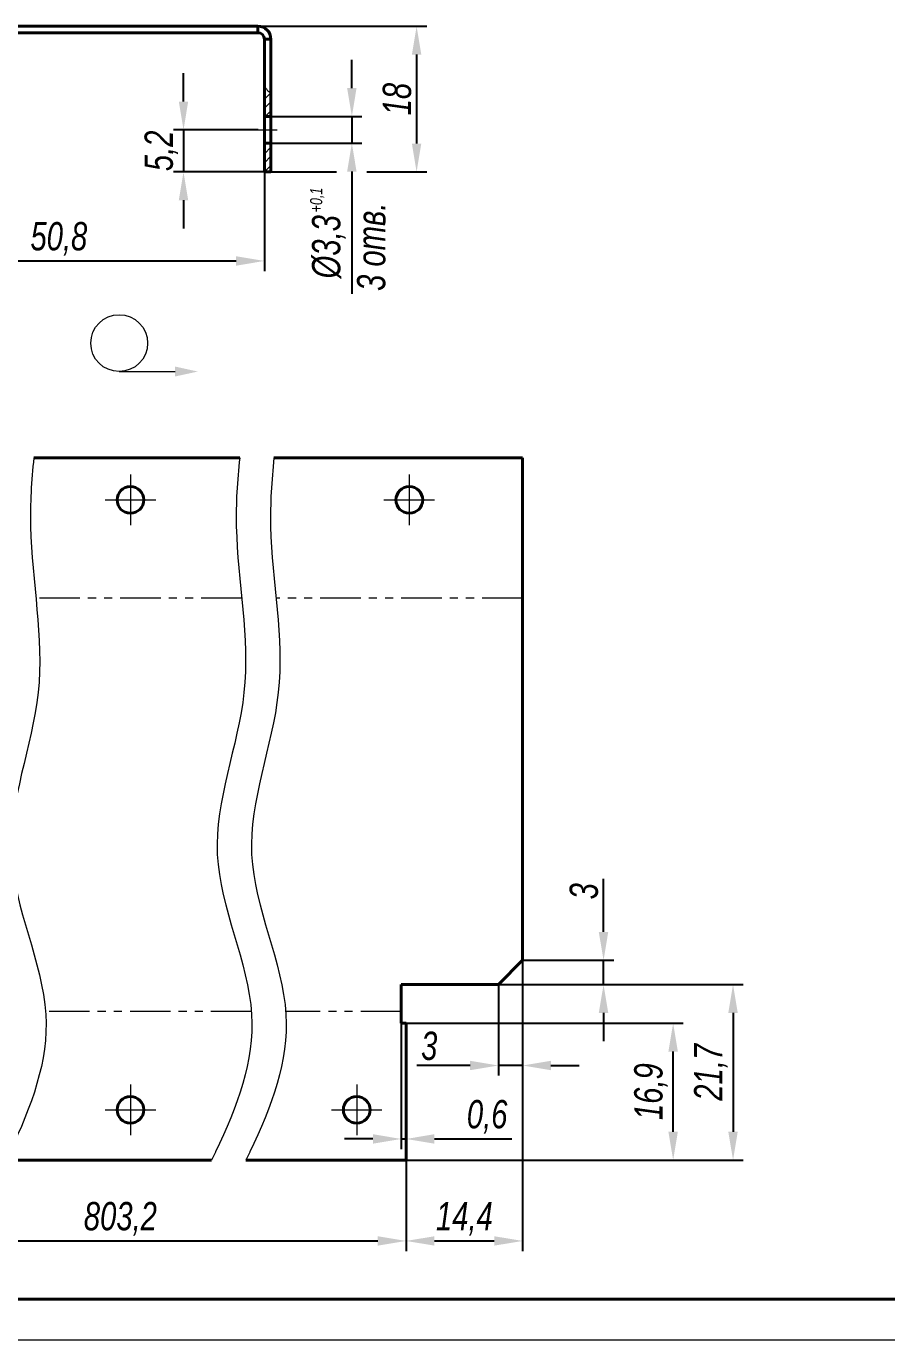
# Model space of a CAD drawing. Header units: millimetres. Extents: x 12064 to 35004, y -6103 to -2658.
# Drawn here: x 30354.3 to 30460.6, y -3146.6 to -2984.3 of the extents above; entities that cross this region are included whole.
import ezdxf

# ---------------------------------------------------------------- set-up
doc = ezdxf.new("R2010")
doc.units = ezdxf.units.MM
doc.linetypes.add('LT_03', pattern=[20.32, 12.7, -2.54, 2.54, -2.54])
doc.linetypes.add('LT_04', pattern=[20, 10, -2, 2, -2, 2, -2])
for name, color, linetype, lineweight in [('Layer_03', 1, 'Continuous', 13), ('Layer_04', 5, 'LT_04', 13), ('Layer_05', 7, 'Continuous', 40), ('Layer_06', 6, 'Continuous', 13), ('Layer_07', 7, 'Continuous', 40), ('Layer_10', 1, 'Continuous', 15), ('Layer_11', 6, 'Continuous', 15), ('Layer_12', 1, 'LT_03', 15)]:
    doc.layers.add(name, color=color, linetype=linetype, lineweight=lineweight)
doc.styles.add('Style_01', font='ARIALNI.TTF', dxfattribs={"width": 0.9, "height": 3.5})
doc.dimstyles.new('DimStyle_01', dxfattribs={"dimtxt": 3.5, "dimasz": 3.5, "dimexe": 1.25, "dimexo": 0, "dimtad": 1, "dimdec": 1, "dimtxsty": 'Style_01', "dimcen": 2.5, "dimazin": 3, "dimtfac": 1, "dimtdec": 1, "dimtmove": 0, "dimatfit": 3})
doc.dimstyles.new('DimStyle_02', dxfattribs={"dimtxt": 3.5, "dimasz": 3.5, "dimexe": 1.25, "dimexo": 0, "dimtad": 1, "dimdec": 1, "dimtxsty": 'Style_01', "dimcen": 0, "dimazin": 3, "dimtfac": 1, "dimtdec": 1, "dimtmove": 0, "dimatfit": 3})

# ---------------------------------------------------------------- blocks, each defined once
blk = doc.blocks.new('*D2282')
at = {"layer": 'Defpoints', "color": 0, "ltscale": 0.5}
for p in [(30383.68, -3002.26), (30332.88, -3003.26), (30383.68, -3013.26)]:
    blk.add_point(p, dxfattribs=at)
at = {"layer": 'Layer_10', "color": 0, "lineweight": -2, "ltscale": 0.5}
for p, q in [((30383.68, -3002.26), (30383.68, -3014.51)), ((30332.88, -3003.26), (30332.88, -3014.51)), ((30336.38, -3013.26), (30380.18, -3013.26))]:
    blk.add_line(p, q, dxfattribs=at)
at = {"layer": 'Layer_10', "color": 0, "ltscale": 0.5}
for points in [[(30336.38, -3012.68), (30336.38, -3013.85), (30332.88, -3013.26)], [(30380.18, -3012.68), (30380.18, -3013.85), (30383.68, -3013.26)]]:
    blk.add_solid(points, dxfattribs=at)
at = {"layer": 'Layer_10', "color": 0, "ltscale": 0.5, "insert": (30358.28, -3010.53), "char_height": 3.5, "attachment_point": 5, "style": 'Style_01'}
blk.add_mtext('50,8', dxfattribs=at)
blk = doc.blocks.new('*D2285')
at = {"layer": 'Defpoints', "color": 0, "ltscale": 0.5}
for p in [(30384.48, -2995.41), (30384.48, -2998.71), (30394.48, -2998.71)]:
    blk.add_point(p, dxfattribs=at)
at = {"layer": 'Layer_10', "color": 0, "lineweight": -2, "ltscale": 0.5}
for p, q in [((30394.48, -2991.91), (30394.48, -2988.41)), ((30384.48, -2995.41), (30395.73, -2995.41)), ((30394.48, -2995.41), (30394.48, -2998.71)), ((30384.48, -2998.71), (30395.73, -2998.71)), ((30394.48, -3002.21), (30394.48, -3017.32))]:
    blk.add_line(p, q, dxfattribs=at)
at = {"layer": 'Layer_10', "color": 0, "ltscale": 0.5}
for points in [[(30393.9, -2991.91), (30395.06, -2991.91), (30394.48, -2995.41)], [(30393.9, -3002.21), (30395.06, -3002.21), (30394.48, -2998.71)]]:
    blk.add_solid(points, dxfattribs=at)
at = {"layer": 'Layer_10', "color": 0, "ltscale": 0.5, "char_height": 3.5, "attachment_point": 5, "rotation": 90, "style": 'Style_01'}
for s, insert in [('3 отв.', (30396.89, -3011.51)), ('%%C3,3', (30391.63, -3011.51))]:
    blk.add_mtext(s, dxfattribs=dict(at, insert=insert))
blk = doc.blocks.new('*D2292')
at = {"layer": 'Defpoints', "color": 0, "ltscale": 0.5}
for p in [(30415.58, -3099.68), (30401.18, -3124.36), (30415.58, -3134.36)]:
    blk.add_point(p, dxfattribs=at)
at = {"layer": 'Layer_10', "color": 0, "lineweight": -2, "ltscale": 0.5}
for p, q in [((30415.58, -3099.68), (30415.58, -3135.61)), ((30401.18, -3124.36), (30401.18, -3135.61)), ((30404.68, -3134.36), (30412.08, -3134.36))]:
    blk.add_line(p, q, dxfattribs=at)
at = {"layer": 'Layer_10', "color": 0, "ltscale": 0.5}
for points in [[(30404.68, -3133.78), (30404.68, -3134.94), (30401.18, -3134.36)], [(30412.08, -3133.78), (30412.08, -3134.94), (30415.58, -3134.36)]]:
    blk.add_solid(points, dxfattribs=at)
at = {"layer": 'Layer_10', "color": 0, "ltscale": 0.5, "insert": (30408.38, -3131.62), "char_height": 3.5, "attachment_point": 5, "style": 'Style_01'}
blk.add_mtext('14,4', dxfattribs=at)
blk = doc.blocks.new('*D2293')
at = {"layer": 'Defpoints', "color": 0, "ltscale": 0.5}
for p in [(30401.18, -3107.46), (30434.18, -3107.46), (30401.18, -3124.36)]:
    blk.add_point(p, dxfattribs=at)
at = {"layer": 'Layer_10', "color": 0, "lineweight": -2, "ltscale": 0.5}
for p, q in [((30401.18, -3107.46), (30435.43, -3107.46)), ((30434.18, -3120.86), (30434.18, -3110.96)), ((30401.18, -3124.36), (30435.43, -3124.36))]:
    blk.add_line(p, q, dxfattribs=at)
at = {"layer": 'Layer_10', "color": 0, "ltscale": 0.5}
for points in [[(30433.59, -3110.96), (30434.76, -3110.96), (30434.18, -3107.46)], [(30433.59, -3120.86), (30434.76, -3120.86), (30434.18, -3124.36)]]:
    blk.add_solid(points, dxfattribs=at)
at = {"layer": 'Layer_10', "color": 0, "ltscale": 0.5, "insert": (30431.44, -3115.91), "char_height": 3.5, "attachment_point": 5, "rotation": 90, "style": 'Style_01'}
blk.add_mtext('16,9', dxfattribs=at)
blk = doc.blocks.new('*D2294')
at = {"layer": 'Defpoints', "color": 0, "ltscale": 0.5}
for p in [(30415.58, -3099.68), (30425.58, -3099.68), (30412.58, -3102.68)]:
    blk.add_point(p, dxfattribs=at)
at = {"layer": 'Layer_10', "color": 0, "lineweight": -2, "ltscale": 0.5}
for p, q in [((30425.58, -3096.18), (30425.58, -3089.62)), ((30415.58, -3099.68), (30426.83, -3099.68)), ((30425.58, -3102.68), (30425.58, -3099.68)), ((30412.58, -3102.68), (30426.83, -3102.68)), ((30425.58, -3106.18), (30425.58, -3109.68))]:
    blk.add_line(p, q, dxfattribs=at)
at = {"layer": 'Layer_10', "color": 0, "ltscale": 0.5}
for points in [[(30424.99, -3096.18), (30426.16, -3096.18), (30425.58, -3099.68)], [(30424.99, -3106.18), (30426.16, -3106.18), (30425.58, -3102.68)]]:
    blk.add_solid(points, dxfattribs=at)
at = {"layer": 'Layer_10', "color": 0, "ltscale": 0.5, "insert": (30423.16, -3091.15), "char_height": 3.5, "attachment_point": 5, "rotation": 90, "style": 'Style_01'}
blk.add_mtext('3', dxfattribs=at)
blk = doc.blocks.new('*D2262')
at = {"layer": 'Defpoints', "color": 0, "ltscale": 0.5}
for p in [(30415.58, -3099.68), (30412.58, -3102.68), (30412.58, -3112.68)]:
    blk.add_point(p, dxfattribs=at)
at = {"layer": 'Layer_10', "color": 0, "lineweight": -2, "ltscale": 0.5}
for p, q in [((30415.58, -3099.68), (30415.58, -3113.93)), ((30412.58, -3102.68), (30412.58, -3113.93)), ((30409.08, -3112.68), (30402.51, -3112.68)), ((30415.58, -3112.68), (30412.58, -3112.68)), ((30419.08, -3112.68), (30422.58, -3112.68))]:
    blk.add_line(p, q, dxfattribs=at)
at = {"layer": 'Layer_10', "color": 0, "ltscale": 0.5}
for points in [[(30409.08, -3112.1), (30409.08, -3113.26), (30412.58, -3112.68)], [(30419.08, -3112.1), (30419.08, -3113.26), (30415.58, -3112.68)]]:
    blk.add_solid(points, dxfattribs=at)
at = {"layer": 'Layer_10', "color": 0, "ltscale": 0.5, "insert": (30404.04, -3110.27), "char_height": 3.5, "attachment_point": 5, "style": 'Style_01'}
blk.add_mtext('3', dxfattribs=at)
blk = doc.blocks.new('*D2250')
at = {"layer": 'Defpoints', "color": 0, "ltscale": 0.5}
for p in [(30412.58, -3102.68), (30400.58, -3124.36), (30441.58, -3124.36)]:
    blk.add_point(p, dxfattribs=at)
at = {"layer": 'Layer_10', "color": 0, "lineweight": -2, "ltscale": 0.5}
for p, q in [((30412.58, -3102.68), (30442.83, -3102.68)), ((30441.58, -3106.18), (30441.58, -3120.86)), ((30400.58, -3124.36), (30442.83, -3124.36))]:
    blk.add_line(p, q, dxfattribs=at)
at = {"layer": 'Layer_10', "color": 0, "ltscale": 0.5}
for points in [[(30440.99, -3106.18), (30442.16, -3106.18), (30441.58, -3102.68)], [(30440.99, -3120.86), (30442.16, -3120.86), (30441.58, -3124.36)]]:
    blk.add_solid(points, dxfattribs=at)
at = {"layer": 'Layer_10', "color": 0, "ltscale": 0.5, "insert": (30438.84, -3113.52), "char_height": 3.5, "attachment_point": 5, "rotation": 90, "style": 'Style_01'}
blk.add_mtext('21,7', dxfattribs=at)
blk = doc.blocks.new('*D2251')
at = {"layer": 'Defpoints', "color": 0, "ltscale": 0.5}
for p in [(30400.58, -3107.46), (30401.18, -3107.46), (30400.58, -3121.76)]:
    blk.add_point(p, dxfattribs=at)
at = {"layer": 'Layer_10', "color": 0, "lineweight": -2, "ltscale": 0.5}
for p, q in [((30400.58, -3107.46), (30400.58, -3123.01)), ((30401.18, -3107.46), (30401.18, -3123.01)), ((30397.08, -3121.76), (30393.58, -3121.76)), ((30400.58, -3121.76), (30401.18, -3121.76)), ((30404.68, -3121.76), (30414.23, -3121.76))]:
    blk.add_line(p, q, dxfattribs=at)
at = {"layer": 'Layer_10', "color": 0, "ltscale": 0.5}
for points in [[(30397.08, -3121.17), (30397.08, -3122.34), (30400.58, -3121.76)], [(30404.68, -3121.17), (30404.68, -3122.34), (30401.18, -3121.76)]]:
    blk.add_solid(points, dxfattribs=at)
at = {"layer": 'Layer_10', "color": 0, "ltscale": 0.5, "insert": (30411.2, -3119.02), "char_height": 3.5, "attachment_point": 5, "style": 'Style_01'}
blk.add_mtext('0,6', dxfattribs=at)
blk = doc.blocks.new('*D2253')
at = {"layer": 'Defpoints', "color": 0, "ltscale": 0.5}
for p in [(30382.88, -2984.26), (30384.48, -3002.26), (30402.48, -3002.26)]:
    blk.add_point(p, dxfattribs=at)
at = {"layer": 'Layer_10', "color": 0, "lineweight": -2, "ltscale": 0.5}
for p, q in [((30382.88, -2984.26), (30403.73, -2984.26)), ((30402.48, -2987.76), (30402.48, -2998.76)), ((30384.48, -3002.26), (30392.6, -3002.26)), ((30396.35, -3002.26), (30403.73, -3002.26))]:
    blk.add_line(p, q, dxfattribs=at)
at = {"layer": 'Layer_10', "color": 0, "ltscale": 0.5}
for points in [[(30401.9, -2987.76), (30403.06, -2987.76), (30402.48, -2984.26)], [(30401.9, -2998.76), (30403.06, -2998.76), (30402.48, -3002.26)]]:
    blk.add_solid(points, dxfattribs=at)
at = {"layer": 'Layer_10', "color": 0, "ltscale": 0.5, "insert": (30400.07, -2993.26), "char_height": 3.5, "attachment_point": 5, "rotation": 90, "style": 'Style_01'}
blk.add_mtext('18', dxfattribs=at)
blk = doc.blocks.new('*D2255')
at = {"layer": 'Defpoints', "color": 0, "ltscale": 0.5}
for p in [(30382.89, -2997.06), (30373.68, -3002.26), (30383.68, -3002.26)]:
    blk.add_point(p, dxfattribs=at)
at = {"layer": 'Layer_10', "color": 0, "lineweight": -2, "ltscale": 0.5}
for p, q in [((30373.68, -2993.56), (30373.68, -2990.06)), ((30382.89, -2997.06), (30372.43, -2997.06)), ((30373.68, -2997.06), (30373.68, -3002.26)), ((30383.68, -3002.26), (30372.43, -3002.26)), ((30373.68, -3005.76), (30373.68, -3009.26))]:
    blk.add_line(p, q, dxfattribs=at)
at = {"layer": 'Layer_10', "color": 0, "ltscale": 0.5}
for points in [[(30373.1, -2993.56), (30374.26, -2993.56), (30373.68, -2997.06)], [(30373.1, -3005.76), (30374.26, -3005.76), (30373.68, -3002.26)]]:
    blk.add_solid(points, dxfattribs=at)
at = {"layer": 'Layer_10', "color": 0, "ltscale": 0.5, "insert": (30370.94, -2999.66), "char_height": 3.5, "attachment_point": 5, "rotation": 90, "style": 'Style_01'}
blk.add_mtext('5,2', dxfattribs=at)
blk = doc.blocks.new('*D2371')
at = {"layer": 'Defpoints', "color": 0, "ltscale": 0.5}
for p in [(30330.58, -3124.36), (30401.18, -3124.36), (30401.18, -3134.36)]:
    blk.add_point(p, dxfattribs=at)
at = {"layer": 'Layer_10', "color": 0, "lineweight": -2, "ltscale": 0.5}
for p, q in [((30330.58, -3124.36), (30330.58, -3135.61)), ((30401.18, -3124.36), (30401.18, -3135.61)), ((30334.08, -3134.36), (30397.68, -3134.36))]:
    blk.add_line(p, q, dxfattribs=at)
at = {"layer": 'Layer_10', "color": 0, "ltscale": 0.5}
for points in [[(30334.08, -3133.78), (30334.08, -3134.94), (30330.58, -3134.36)], [(30397.68, -3133.78), (30397.68, -3134.94), (30401.18, -3134.36)]]:
    blk.add_solid(points, dxfattribs=at)
at = {"layer": 'Layer_10', "color": 0, "ltscale": 0.5, "insert": (30365.88, -3131.62), "char_height": 3.5, "attachment_point": 5, "style": 'Style_01'}
blk.add_mtext('803,2', dxfattribs=at)

msp = doc.modelspace()

# ---------------------------------------------------------------- hatches: boundary and pattern name
at = {"layer": 'Layer_11', "ltscale": 0.5}
h = msp.add_hatch(dxfattribs=at)
h.set_pattern_fill('ANSI31', color=256, scale=0.25)
h.set_pattern_definition([(45, (-443.2058, -13.983), (-0.561266008, 0.561266008), [])])
edge = h.paths.add_edge_path()
edge.add_spline(control_points=[(30384.48, -2992.42), (30384.29, -2992.4), (30384.06, -2992.28), (30383.88, -2991.86), (30383.75, -2991.79), (30383.68, -2991.78)], knot_values=[1.243727, 1.243727, 1.243727, 1.243727, 1.874861, 2.173169, 2.463146, 2.463146, 2.463146, 2.463146], degree=3, periodic=0)
edge.add_line((30383.68, -2991.78), (30383.68, -2995.41))
edge.add_line((30383.68, -2995.41), (30384.48, -2995.41))
edge.add_line((30384.48, -2995.41), (30384.48, -2992.42))
h.paths.add_polyline_path([(30384.48, -2998.71), (30383.68, -2998.71), (30383.68, -3002.26), (30384.48, -3002.26)])

# ---------------------------------------------------------------- linework, layer by layer
at = {"layer": 'Layer_04', "ltscale": 0.5}
for p, q in [((30380.87, -3054.93), (30355.44, -3054.93)), ((30415.58, -3054.93), (30385.11, -3054.93)), ((30382.07, -3106.02), (30356.64, -3106.02)), ((30400.58, -3106.02), (30386.31, -3106.02))]:
    msp.add_line(p, q, dxfattribs=at)
at = {"layer": 'Layer_05'}
for p, q in [((30382.88, -2984.26), (30339.08, -2984.26)), ((30382.88, -2985.06), (30382.88, -2984.26)), ((30382.88, -2985.06), (30339.08, -2985.06)), ((30383.68, -3002.26), (30383.68, -2985.86)), ((30383.68, -2985.86), (30384.48, -2985.86)), ((30384.48, -3002.26), (30384.48, -2985.86)), ((30383.68, -3002.26), (30384.48, -3002.26)), ((30355.19, -3037.59), (30380.63, -3037.59)), ((30384.86, -3037.59), (30415.58, -3037.59)), ((30415.58, -3037.59), (30415.58, -3099.68)), ((30412.58, -3102.68), (30415.58, -3099.68)), ((30412.58, -3102.68), (30400.58, -3102.68)), ((30401.18, -3102.68), (30400.58, -3102.68)), ((30400.58, -3102.68), (30400.58, -3107.46)), ((30400.58, -3107.46), (30401.18, -3107.46)), ((30401.18, -3107.46), (30401.18, -3124.36)), ((30351.72, -3124.36), (30377.15, -3124.36)), ((30381.39, -3124.36), (30401.18, -3124.36))]:
    msp.add_line(p, q, dxfattribs=at)
at = {"layer": 'Layer_05', "ltscale": 0.5}
for p, q in [((30383.68, -2995.41), (30384.48, -2995.41)), ((30383.68, -2998.71), (30384.48, -2998.71))]:
    msp.add_line(p, q, dxfattribs=at)
at = {"layer": 'Layer_05'}
for centre in [(30367.12, -3042.79), (30401.58, -3042.79), (30367.12, -3118.16), (30395.08, -3118.16)]:
    msp.add_circle(centre, 1.65, dxfattribs=at)
for radius in [1.6, 0.8]:
    msp.add_arc((30382.88, -2985.86), radius, 0, 90, dxfattribs=at)
at = {"layer": 'Layer_06'}
for p, q in [((30365.73, -3026.92), (30372.63, -3026.93)), ((30255.84, -3146.57), (30675.84, -3146.57))]:
    msp.add_line(p, q, dxfattribs=at)
msp.add_circle((30365.73, -3023.42), 3.51, dxfattribs=at)
msp.add_solid([(30372.63, -3027.54), (30375.45, -3026.93), (30372.63, -3026.31)], dxfattribs=at)
at = {"layer": 'Layer_07', "linetype": 'Continuous'}
msp.add_line((30275.84, -3141.57), (30670.84, -3141.57), dxfattribs=at)
at = {"layer": 'Layer_11', "ltscale": 0.5}
for points, knots in [([(30383.68, -2991.78), (30383.75, -2991.79), (30383.88, -2991.86), (30384.06, -2992.28), (30384.29, -2992.4), (30384.48, -2992.42)], [1.243727, 1.243727, 1.243727, 1.243727, 1.533704, 1.832012, 2.463146, 2.463146, 2.463146, 2.463146]), ([(30355.19, -3037.59), (30354.88, -3040.41), (30354.3, -3050.05), (30357.94, -3066.57), (30349.2, -3086.57), (30359.38, -3105.7), (30354.91, -3117.75), (30352.2, -3123.36), (30352.2, -3123.37), (30352.2, -3123.37), (30352.2, -3123.37), (30352.04, -3123.7), (30351.88, -3124.03), (30351.72, -3124.36)], [12.345139, 12.345139, 12.345139, 12.345139, 20.861785, 41.376164, 61.667814, 81.903546, 99.71564, 99.71564, 99.71564, 99.727189, 99.727189, 99.727189, 100.76774, 100.76774, 100.76774, 100.76774]), ([(30380.63, -3037.59), (30380.31, -3040.41), (30379.73, -3050.05), (30383.37, -3066.57), (30374.63, -3086.57), (30384.81, -3105.7), (30380.34, -3117.75), (30377.63, -3123.36), (30377.63, -3123.37), (30377.63, -3123.37), (30377.63, -3123.37), (30377.47, -3123.7), (30377.31, -3124.03), (30377.15, -3124.36)], [12.345139, 12.345139, 12.345139, 12.345139, 20.861785, 41.376164, 61.667814, 81.903546, 99.71564, 99.71564, 99.71564, 99.727189, 99.727189, 99.727189, 100.76774, 100.76774, 100.76774, 100.76774]), ([(30384.86, -3037.59), (30384.55, -3040.41), (30383.97, -3050.05), (30387.61, -3066.57), (30378.87, -3086.57), (30389.05, -3105.7), (30384.58, -3117.75), (30381.87, -3123.36), (30381.87, -3123.37), (30381.87, -3123.37), (30381.87, -3123.37), (30381.71, -3123.7), (30381.55, -3124.03), (30381.39, -3124.36)], [12.345139, 12.345139, 12.345139, 12.345139, 20.861785, 41.376164, 61.667814, 81.903546, 99.71564, 99.71564, 99.71564, 99.727189, 99.727189, 99.727189, 100.76774, 100.76774, 100.76774, 100.76774])]:
    msp.add_open_spline(points, degree=3, knots=knots, dxfattribs=at)
at = {"layer": 'Layer_12', "ltscale": 0.5}
for p, q in [((30382.89, -2997.06), (30385.27, -2997.06)), ((30367.12, -3039.67), (30367.12, -3045.92)), ((30401.58, -3039.67), (30401.58, -3045.92)), ((30363.99, -3042.79), (30370.24, -3042.79)), ((30398.45, -3042.79), (30404.7, -3042.79)), ((30367.12, -3115.04), (30367.12, -3121.29)), ((30395.08, -3115.04), (30395.08, -3121.29)), ((30363.99, -3118.16), (30370.24, -3118.16)), ((30391.95, -3118.16), (30398.2, -3118.16))]:
    msp.add_line(p, q, dxfattribs=at)

# ---------------------------------------------------------------- texts
at = {"layer": 'Layer_03', "style": 'Style_01', "width": 0.9}
msp.add_text('+0,1', height=1.5, rotation=90, dxfattribs=at).set_placement((30390.82, -3007.26))

# ---------------------------------------------------------------- dimensions: what is measured, and where the dimension line sits
at = {"layer": 'Layer_10', "ltscale": 0.5}
for base, p1, p2, picture, middle in [((30402.48, -3002.26), (30382.88, -2984.26), (30384.48, -3002.26), '*D2253', (30400.07, -2993.26)), ((30425.58, -3099.68), (30412.58, -3102.68), (30415.58, -3099.68), '*D2294', (30423.16, -3091.15)), ((30441.58, -3124.36), (30412.58, -3102.68), (30400.58, -3124.36), '*D2250', (30438.84, -3113.52)), ((30434.18, -3107.46), (30401.18, -3124.36), (30401.18, -3107.46), '*D2293', (30431.44, -3115.91))]:
    dim = msp.add_linear_dim(base=base, p1=p1, p2=p2, angle=90, dimstyle='DimStyle_01', dxfattribs=at)
    dim.commit()
    dim.dimension.update_dxf_attribs({"geometry": picture, "text_midpoint": middle})
dim = msp.add_linear_dim(base=(30394.48, -2998.71), p1=(30384.48, -2995.41), p2=(30384.48, -2998.71), angle=90, text='%%C<>\\X3 отв.', dimstyle='DimStyle_01', dxfattribs=at)
dim.commit()
dim.dimension.update_dxf_attribs({"geometry": '*D2285', "text_midpoint": (30394.48, -3011.51), "dimtype": 160})
dim = msp.add_linear_dim(base=(30373.68, -3002.26), p1=(30382.89, -2997.06), p2=(30383.68, -3002.26), angle=90, dimstyle='DimStyle_01', dxfattribs=at)
dim.commit()
dim.dimension.update_dxf_attribs({"geometry": '*D2255', "text_midpoint": (30373.68, -2999.66), "dimtype": 160})
for base, p1, p2, picture, middle in [((30383.68, -3013.26), (30332.88, -3003.26), (30383.68, -3002.26), '*D2282', (30358.28, -3010.53)), ((30415.58, -3134.36), (30401.18, -3124.36), (30415.58, -3099.68), '*D2292', (30408.38, -3131.62)), ((30412.58, -3112.68), (30415.58, -3099.68), (30412.58, -3102.68), '*D2262', (30404.04, -3110.27))]:
    dim = msp.add_linear_dim(base=base, p1=p1, p2=p2, dimstyle='DimStyle_01', dxfattribs=at)
    dim.commit()
    dim.dimension.update_dxf_attribs({"geometry": picture, "text_midpoint": middle})
dim = msp.add_linear_dim(base=(30400.58, -3121.76), p1=(30401.18, -3107.46), p2=(30400.58, -3107.46), dimstyle='DimStyle_01', dxfattribs=at)
dim.commit()
dim.dimension.update_dxf_attribs({"geometry": '*D2251', "text_midpoint": (30411.2, -3121.76), "dimtype": 160})
dim = msp.add_linear_dim(base=(30401.18, -3134.36), p1=(30330.58, -3124.36), p2=(30401.18, -3124.36), text='803,2', dimstyle='DimStyle_02', dxfattribs=at)
dim.commit()
dim.dimension.update_dxf_attribs({"geometry": '*D2371', "text_midpoint": (30365.88, -3131.62)})

doc.saveas('drawing.dxf')
